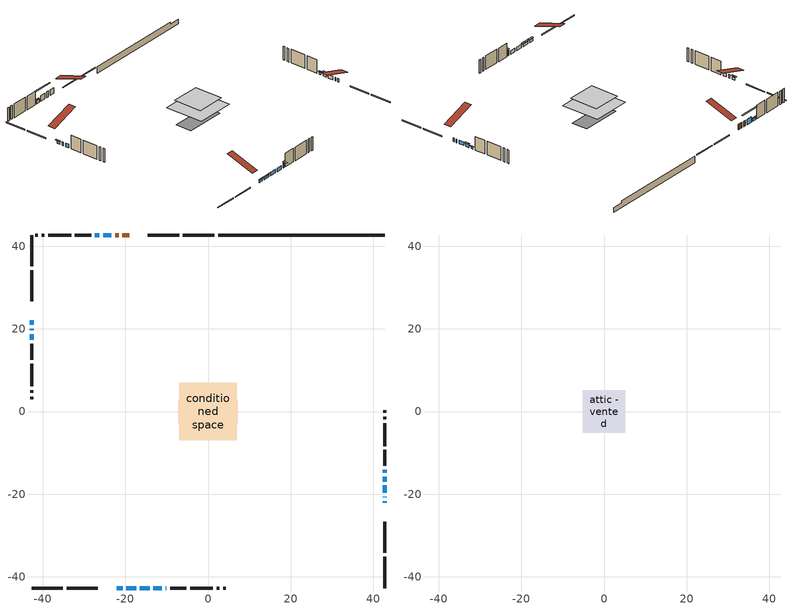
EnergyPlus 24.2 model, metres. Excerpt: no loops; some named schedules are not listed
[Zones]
conditioned space
 floor outside (Floor1 construction): -2.35,-2.35 -2.35,2.35 2.35,2.35 2.35,-2.35 z0.34
 floor adiabatic (AdiabaticFloorConstruction): -6.94,-6.94 -6.94,6.94 6.94,6.94 6.94,-6.94 z2.78
 floor foundation (Slab1 construction): -7.18,-2.88 -7.18,2.88 7.18,2.88 7.18,-2.88 z-1.95
 wall outside (RimJoist1 construction): 1.53,42.69 -6.05,42.69 / -42.69,-42.69 -35.11,-42.69 / -42.69,42.69 -42.69,35.11 / 42.69,-42.69 42.69,-35.11 z0.34:0.64
 wall outside (RimJoist2 construction): -6.98,42.69 -14.52,42.69 / -34.18,-42.69 -26.64,-42.69 / -42.69,34.18 -42.69,26.64 / 42.69,-34.18 42.69,-26.64 z0.34:0.64
 wall outside (AdiabaticWallConstruction 1): -19.04,42.69 -20.71,42.69 / -21.64,42.69 -22.46,42.69 z0.34:2.37
 wall outside (AdiabaticWallConstruction): 42.69,-22.12 42.69,-21.7 / 42.69,-20.78 42.69,-20.57 / -42.69,20.02 -42.69,19.62 / 42.69,-19.65 42.69,-17.86 / -16.45,-42.69 -14.12,-42.69 / -13.19,-42.69 -11.18,-42.69 / -42.69,18.69 -42.69,17.33 z0.34:1.56; -23.39,42.69 -25.37,42.69 z0.34:2.25; -26.3,42.69 -27.37,42.69 z0.34:1.46; -22.12,-42.69 -20.64,-42.69 / -19.72,-42.69 -17.38,-42.69 / -42.69,22.12 -42.69,20.95 z0.34:1.26; -10.25,-42.69 -10.1,-42.69 z0.34:2.35; 42.69,-16.94 42.69,-15.74 z0.34:1.51; 42.69,-14.81 42.69,-14.1 z0.34:1.05
 wall outside (Wall1 construction): -28.3,42.69 -32.18,42.69 / -9.17,-42.69 -5.28,-42.69 / -42.69,16.4 -42.69,12.51 / 42.69,-13.17 42.69,-9.29 z0.34:5.22
 wall outside (Wall2 construction): -33.11,42.69 -38.62,42.69 / -4.35,-42.69 1.15,-42.69 / -42.69,11.58 -42.69,6.08 / 42.69,-8.36 42.69,-2.85 z0.34:5.22
 wall outside (Wall3 construction): -39.55,42.69 -40.21,42.69 / 2.08,-42.69 2.75,-42.69 / -42.69,5.15 -42.69,4.49 / 42.69,-1.92 42.69,-1.26 z0.34:5.22
 wall outside (Wall4 construction): -41.14,42.69 -41.76,42.69 / 3.68,-42.69 4.3,-42.69 / -42.69,3.56 -42.69,2.94 / 42.69,-0.33 42.69,0.29 z0.34:5.22
 wall foundation (FoundationWall1 construction): 2.46,42.69,-1.95 2.46,42.69,0.34 38.67,42.69,0.34 38.67,42.69,-0.26 42.69,42.69,-0.26 42.69,42.69,-1.95
 window (WindowConstruction): 42.69,-22.12 42.69,-21.7 z0.34:1.56
 window (WindowConstruction 8): -23.39,42.69 -25.37,42.69 z0.34:2.25
 window (WindowConstruction 9): -26.3,42.69 -27.37,42.69 z0.34:1.46
 window (WindowConstruction 10): -22.12,-42.69 -20.64,-42.69 z0.34:1.25
 window (WindowConstruction 11): -19.72,-42.69 -17.38,-42.69 z0.34:1.25
 window (WindowConstruction 12): -42.69,22.12 -42.69,20.95 z0.34:1.25
 window (WindowConstruction 13): 42.69,-20.77 42.69,-20.57 z0.34:1.56
 window (WindowConstruction 14): -42.69,20.02 -42.69,19.62 z0.34:1.56
 window (WindowConstruction 1): 42.69,-19.65 42.69,-17.86 z0.34:1.56
 window (WindowConstruction 2): -16.45,-42.69 -14.12,-42.69 z0.34:1.56
 window (WindowConstruction 3): -13.19,-42.69 -11.18,-42.69 z0.34:1.56
 window (WindowConstruction 4): -42.69,18.69 -42.69,17.33 z0.34:1.56
 window (WindowConstruction 5): -10.25,-42.69 -10.1,-42.69 z0.34:2.35
 window (WindowConstruction 6): 42.69,-16.94 42.69,-15.74 z0.34:1.51
 window (WindowConstruction 7): 42.69,-14.81 42.69,-14.1 z0.34:1.05
 door (Door): -19.05,42.69 -20.71,42.69 z0.34:2.37
 door (Door 1): -21.64,42.69 -22.46,42.69 z0.34:2.37
 ceiling adiabatic (AdiabaticFloorConstruction): 6.94,-6.94 6.94,6.94 -6.94,6.94 -6.94,-6.94 z2.78
attic - vented
 floor to conditioned space (Floor2 construction Reversed): -5.19,-5.19 -5.19,5.19 5.19,5.19 5.19,-5.19 z5.22
 roof outside (Roof1 construction): -18.12,42.69,5.22 -18.12,32.58,8.59 -15.45,32.58,8.59 -15.45,42.69,5.22; -23.05,-42.69,5.22 -23.05,-32.58,8.59 -25.71,-32.58,8.59 -25.71,-42.69,5.22; -42.69,23.05,5.22 -32.58,23.05,8.59 -32.58,25.71,8.59 -42.69,25.71,5.22; 42.69,-23.05,5.22 32.58,-23.05,8.59 32.58,-25.71,8.59 42.69,-25.71,5.22
shading: -28.01,42.69 -20.75,42.69 -20.75,43.1 -28.01,43.1 z4.88; -27.57,42.69 -26.1,42.69 -26.1,43.1 -27.57,43.1 z1.66; -20.35,-42.69 -22.42,-42.69 -22.42,-43.15 -20.35,-43.15 z1.55; -17.08,-42.69 -20.01,-42.69 -20.01,-43.15 -17.08,-43.15 z1.55; -42.69,20.65 -42.69,22.42 -43.15,22.42 -43.15,20.65 z1.55; -9.8,-42.69 -10.55,-42.69 -10.55,-44.21 -9.8,-44.21 z2.64; 42.69,-15.44 42.69,-17.23 43.15,-17.23 43.15,-15.44 z1.81; 42.69,-13.8 42.69,-15.11 43.15,-15.11 43.15,-13.8 z1.35
[Building]
Building 1: Terrain=Suburbs
[Site:Location]
Toronto City Centre_ON: Latitude {deg}=43.63; Longitude {deg}=-79.39; Time Zone {hr}=-5; Elevation {m}=77; Keep Site Location Information=Yes
[Site:GroundTemperature:Shallow]
5.01852, 3.26908, 3.12898, 3.95918, 7.29196, 10.6092, 13.4851, 15.3069, 15.4617, 13.9799, 11.1774, 7.9619
[Site:WaterMainsTemperature]
Calculation Method=Schedule; Temperature Schedule=mains temperature schedule
[Material] Roughness=Rough; Thermal Absorptance=0.9
Name | Thickness {m} | Conductivity {W/m-K} | Density {kg/m3} | Specific Heat {J/kg-K} | Solar Absorptance | Visible Absorptance
asphalt or fiberglass shingles | 0.00635 | 0.162714 | 1121.4 | 1465.45 | 0.4 | 0.4
ceiling loosefill ins | 0.169333 | 0.0480833 | 16.02 | 1046.75 | 0.7 | 0.7
ceiling stud and cavity | 0.1397 | 0.461255 | 65.682 | 1177.47 | 0.7 | 0.7
concrete 4.0 in. | 0.1016 | 1.803125 | 2242.8 | 837.4 | 0.7 | 0.7
concrete 8.0 in. | 0.2032 | 1.803125 | 2242.8 | 837.4 | 0.7 | 0.7
door material | 0.04445 | 0.053851 | 512.64 | 1214.23 | 0.7 | 0.7
door material 1 | 0.04445 | 0.188738 | 512.64 | 1214.23 | 0.7 | 0.7
exterior vertical ins | 0.00241454 | 0.029427 | 32.04 | 1214.23 | 0.7 | 0.7
floor covering | 0.0127 | 0.0433444 | 54.468 | 1339.84 | 0.6 | 0.6
floor rigid ins | 0.103632 | 0.029427 | 32.04 | 1214.23 | 0.7 | 0.7
floor rigid ins 1; wall rigid ins | 0.512978 | 0.029427 | 32.04 | 1214.23 | 0.7 | 0.7
floor stud and cavity | 0.1397 | 0.671232 | 92.3553 | 1139.71 | 0.7 | 0.7
floor stud and cavity 1 | 0.1397 | 1.75129 | 37.0049 | 1207.88 | 0.7 | 0.7
furniture material conditioned space 1 | 0.1524 | 0.115458 | 640.8 | 1214.23 | 0.6 | 0.6
gypsum board | 0.0127 | 0.160291 | 801 | 837.4 | 0.6 | 0.6
gypsum board 1 | 0.0127 | 0.160291 | 801 | 837.4 | 0.7 | 0.7
osb sheathing 0.5 in. | 0.0127 | 0.115458 | 512.64 | 1214.23 | 0.7 | 0.7
osb sheathing 0.75 in. | 0.01905 | 0.115458 | 512.64 | 1214.23 | 0.7 | 0.7
osb sheathing 2.0 in. | 0.0508 | 0.115458 | 512.64 | 1214.23 | 0.7 | 0.7
rim joist rigid ins | 0.051816 | 0.029427 | 32.04 | 1214.23 | 0.7 | 0.7
rim joist stud and cavity | 0.0508 | 0.0405436 | 125.044 | 1163.47 | 0.6 | 0.6
rim joist stud and cavity 1 | 0.0508 | 0.0346513 | 125.044 | 1163.47 | 0.6 | 0.6
wall stud and cavity | 0.1397 | 0.0817079 | 139.0536 | 1170.24 | 0.7 | 0.7
wall stud and cavity 1 | 0.1397 | 0.0812061 | 139.0536 | 1170.24 | 0.7 | 0.7
wall stud and cavity 2 | 0.1397 | 0.0749889 | 139.0536 | 1170.24 | 0.7 | 0.7
wall stud and cavity 3 | 0.1397 | 0.112846 | 139.0536 | 1170.24 | 0.7 | 0.7
wall stud and cavity 4 | 0.0889 | 0.380278 | 52.3479 | 1209.89 | 0.7 | 0.7
wall stud and cavity 5 | 0.0889 | 0.391764 | 83.0341 | 1211.67 | 0.7 | 0.7
wood siding | 0.0254 | 0.102417 | 544.68 | 1172.36 | 0.4 | 0.4
wood siding 1; wood siding 2; wood siding 3 | 0.0254 | 0.102417 | 544.68 | 1172.36 | 0.7 | 0.7
[WindowMaterial:SimpleGlazingSystem]
Name | U-Factor {W/m2-K} | Solar Heat Gain Coefficient
WindowMaterial | 2.76178 | 0.44
WindowMaterial 1 | 2.78563 | 0.68
WindowMaterial 10 | 2.78222 | 0.56
WindowMaterial 11 | 2.779381 | 0.54
WindowMaterial 12 | 2.72771 | 0.33
WindowMaterial 2 | 2.99287 | 0.57
WindowMaterial 3 | 2.77597 | 0.65
WindowMaterial 4 | 2.78165 | 0.67
WindowMaterial 5 | 6.34914 | 0.49
WindowMaterial 6 | 2.779381 | 0.66
WindowMaterial 7 | 2.98038 | 0.6
WindowMaterial 8 | 2.7913 | 0.7
WindowMaterial 9 | 2.78279 | 0.58
[Construction]
AdiabaticFloorConstruction: floor stud and cavity 1, floor rigid ins 1, osb sheathing 0.75 in., floor covering
AdiabaticWallConstruction: wood siding 2, wall rigid ins, wall stud and cavity 4, gypsum board
AdiabaticWallConstruction 1: wood siding 3, wall rigid ins, wall stud and cavity 4, gypsum board
Door: door material
Door 1: door material 1
Floor1 construction: floor stud and cavity, floor rigid ins, osb sheathing 0.75 in., floor covering
Floor2 construction Reversed: gypsum board, ceiling stud and cavity, ceiling loosefill ins
FoundationWall1 construction: concrete 8.0 in., gypsum board 1
furniture construction conditioned space 1: furniture material conditioned space 1
PartitionWallConstruction: gypsum board, wall stud and cavity 5, gypsum board
RimJoist1 construction: wood siding 1, rim joist rigid ins, osb sheathing 2.0 in., rim joist stud and cavity
RimJoist2 construction: wood siding 1, rim joist rigid ins, osb sheathing 2.0 in., rim joist stud and cavity 1
Roof1 construction: asphalt or fiberglass shingles
Slab1 construction: concrete 4.0 in.
Wall1 construction: wood siding, osb sheathing 0.5 in., wall stud and cavity, gypsum board
Wall2 construction: wood siding, osb sheathing 0.5 in., wall stud and cavity 1, gypsum board
Wall3 construction: wood siding, osb sheathing 0.5 in., wall stud and cavity 2, gypsum board
Wall4 construction: wood siding, osb sheathing 0.5 in., wall stud and cavity 3, gypsum board
WindowConstruction: WindowMaterial
WindowConstruction 1: WindowMaterial 1
WindowConstruction 10: WindowMaterial 10
WindowConstruction 11; WindowConstruction 12: WindowMaterial 11
WindowConstruction 13; WindowConstruction 14: WindowMaterial 12
WindowConstruction 2: WindowMaterial 2
WindowConstruction 3: WindowMaterial 3
WindowConstruction 4: WindowMaterial 4
WindowConstruction 5: WindowMaterial 5
WindowConstruction 6: WindowMaterial 6
WindowConstruction 7: WindowMaterial 7
WindowConstruction 8: WindowMaterial 8
WindowConstruction 9: WindowMaterial 9
[Zone] Multiplier=1; Part of Total Floor Area=Yes
Name | Volume {m3}
attic - vented | 58.8831
conditioned space | 665.6
[Space]
Name | Zone | Volume {m3}
attic - vented 1 | attic - vented | 58.8831
conditioned space 1 | conditioned space | 665.6
[ZoneInfiltration:EffectiveLeakageArea]
infil attic - vented 1: Zone or Space=attic - vented 1; Schedule=Always On Discrete; Effective Air Leakage Area {cm2}=4533.47; Stack Coefficient=0.000234267; Wind Coefficient=1.03413e-05
[ZoneMixing]
whole house fan mix: Zone or Space=attic - vented; Schedule=Always On Continuous; Design Flow Rate Calculation Method=Flow/Zone; Design Flow Rate {m3/s}=0; Source Zone or Space=conditioned space
[SurfaceProperty:ExposedFoundationPerimeter]
Slab1: Exposed Perimeter Calculation Method=TotalExposedPerimeter; Total Exposed Perimeter {m}=40.233
[InternalMass] Zone or ZoneList=conditioned space; Space or SpaceList=conditioned space 1
Name | Construction | Surface Area {m2}
furniture mass conditioned space 1 | furniture construction conditioned space 1 | 119.068
partition wall mass | PartitionWallConstruction | 297.669
[Lights]
interior lighting: Zone or ZoneList or Space or SpaceList=conditioned space 1; Schedule=interior lighting schedule; Design Level Calculation Method=LightingLevel; Lighting Level {W}=343.2; Return Air Fraction=0; Fraction Radiant=0.6; Fraction Visible=0.2; Fraction Replaceable=1
[People]
occupants: Zone or ZoneList or Space or SpaceList=conditioned space 1; Number of People Schedule=occupants schedule; Number of People Calculation Method=People; Number of People=3; Fraction Radiant=0.314171; Sensible Heat Fraction=0.56303; Activity Level Schedule=occupants activity schedule; Carbon Dioxide Generation Rate {m3/s-W}=0; Enable ASHRAE 55 Comfort Warnings=No; Mean Radiant Temperature Calculation Type=EnclosureAveraged
[ElectricEquipment] Zone or ZoneList or Space or SpaceList=conditioned space 1; Design Level Calculation Method=EquipmentLevel
Name | Schedule | Design Level {W} | Fraction Latent | Fraction Radiant | Fraction Lost
clothes dryer | clothes dryer schedule | 140.772 | 0.015 | 0.081 | 0.85
clothes washer | clothes washer schedule | 32.1985 | 0.03 | 0.162 | 0.7
cooking range | cooking range schedule | 215.147 | 0.08 | 0.432 | 0.2
dishwasher | dishwasher schedule | 66.8632 | 0.3 | 0.18 | 0.4
fridge | fridge schedule | 72.9452 | 0 | 0.6 | 0
mech vent bath fan 0 | mech vent bath fan 0 schedule | 50.2 | 0 | 0 | 1
mech vent bath fan 1 | mech vent bath fan 1 schedule | 50.2 | 0 | 0 | 1
mech vent bath fan 2 | mech vent bath fan 2 schedule | 50.2 | 0 | 0 | 1
mech vent house fan | mech vent house fan schedule | 0.95 | 0 | 0 | 1
mech vent house fan cfis | mech vent house fan cfis schedule | 0 | 0 | 0 | 0
mech vent range fan 0 | mech vent range fan 0 schedule | 57 | 0 | 0 | 1
misc plug loads | misc plug loads schedule | 494.7 | 0.045 | 0.513 | 0.1
whole house fan | Always On Discrete | 0 | 0 | 0 | 1
[OtherEquipment] Zone or ZoneList or Space or SpaceList=conditioned space 1; Design Level Calculation Method=EquipmentLevel
Name | Fuel Type | Schedule | Design Level {W} | Fraction Latent | Fraction Radiant | Fraction Lost
clothes dryer 1 | Electricity | clothes dryer schedule | 0 | 0.015 | 0.081 | 0.85
cooking range 1 | Electricity | cooking range schedule | 0 | 0.08 | 0.432 | 0.2
general water use latent | None | general water use schedule | 62.594 | 1 | 0 | 0
general water use sensible | None | general water use schedule | -61.6891 | 0 | 0.6 | 0
mech vent house fan latent load | None | Always On Discrete | 0 | 1 | 0 | 0
mech vent house fan sensible load | None | Always On Discrete | 0 | 0 | 0 | 0
water heater energy adjustment1 | NaturalGas | Always On Discrete | 0.01 | 0 | 0 | 1
[ZoneInfiltration:DesignFlowRate] Zone or ZoneList or Space or SpaceList=conditioned space 1; Schedule=Always On Discrete; Design Flow Rate Calculation Method=Flow/Zone; Design Flow Rate {m3/s}=0
infil flow; natural vent flow; whole house fan flow
[AvailabilityManager:Scheduled]
central ac and furnace airloop Availability Manager: Schedule=Always On Discrete
[Foundation:Kiva]
Foundation Kiva 1: Initial Indoor Air Temperature {C}=18; Wall Height Above Grade {m}=0.340004; Wall Depth Below Slab {m}=0.2032; Custom Block Material Name 1=exterior vertical ins; Custom Block Depth 1 {m}=2.28999; Custom Block X Position 1 {m}=0.2159; Custom Block Z Position 1 {m}=0
[Foundation:Kiva:Settings]
Soil Conductivity {W/m-K}=0.849921; Soil Density {kg/m3}=1842.3; Soil Specific Heat {J/kg-K}=418.7; Ground Solar Absorptivity=0.9; Ground Thermal Absorptivity=0.9; Ground Surface Roughness {m}=0.03; Far-Field Width {m}=40; Deep-Ground Boundary Condition=ZeroFlux; Deep-Ground Depth {m}=40; Minimum Cell Dimension {m}=0.2; Maximum Cell Growth Coefficient=3; Simulation Timestep=Timestep
[Exterior:Lights]
exterior lighting: Schedule=exterior lighting schedule; Design Level {W}=75.6
[EnergyManagementSystem:GlobalVariable]
central_ac_and_furnace_airloop_Fan_RTF
infil_program_Qfan
infil_program_Qinf
natural_vent_program_Qnv
natural_vent_program_Qwhf
[EnergyManagementSystem:Sensor]
Name | Output:Variable or Output:Meter Index Key | Output:Variable or Output:Meter
airflow_gain | infil flow | Infiltration Sensible Heat Gain Energy
airflow_gain_1 | natural vent flow | Infiltration Sensible Heat Gain Energy
airflow_gain_2 | whole house fan flow | Infiltration Sensible Heat Gain Energy
airflow_loss | infil flow | Infiltration Sensible Heat Loss Energy
airflow_loss_1 | natural vent flow | Infiltration Sensible Heat Loss Energy
airflow_loss_2 | whole house fan flow | Infiltration Sensible Heat Loss Energy
clg_load_cond |  | Cooling:EnergyTransfer:Zone:CONDITIONED SPACE
clg_sp_s; clg_sp_s_1 | cooling setpoint | Schedule Value
clothes_dryer_exhaust_0_sch_s | clothes dryer exhaust 0 schedule | Schedule Value
cool_season | cooling season schedule | Schedule Value
htg_load_cond |  | Heating:EnergyTransfer:Zone:CONDITIONED SPACE
htg_sp_s; htg_sp_s_1 | heating setpoint | Schedule Value
ig_ee_conv | clothes dryer | Electric Equipment Convective Heating Energy
ig_ee_conv_2 | cooking range | Electric Equipment Convective Heating Energy
ig_ee_conv_4 | fridge | Electric Equipment Convective Heating Energy
ig_ee_conv_5 | misc plug loads | Electric Equipment Convective Heating Energy
ig_ee_conv_6 | whole house fan | Electric Equipment Convective Heating Energy
ig_ee_rad | clothes dryer | Electric Equipment Radiant Heating Energy
ig_ee_rad_2 | cooking range | Electric Equipment Radiant Heating Energy
ig_ee_rad_4 | fridge | Electric Equipment Radiant Heating Energy
ig_ee_rad_5 | misc plug loads | Electric Equipment Radiant Heating Energy
ig_ee_rad_6 | whole house fan | Electric Equipment Radiant Heating Energy
ig_lgt_conv | interior lighting | Lights Convective Heating Energy
ig_lgt_rad | interior lighting | Lights Radiant Heating Energy
ig_lgt_vis | interior lighting | Lights Visible Radiation Heating Energy
ig_oe_conv | clothes dryer 1 | Other Equipment Convective Heating Energy
ig_oe_conv_1 | cooking range 1 | Other Equipment Convective Heating Energy
ig_oe_conv_2 | general water use latent | Other Equipment Convective Heating Energy
ig_oe_conv_3 | general water use sensible | Other Equipment Convective Heating Energy
ig_oe_conv_4 | water heater energy adjustment1 | Other Equipment Convective Heating Energy
ig_oe_rad | clothes dryer 1 | Other Equipment Radiant Heating Energy
ig_oe_rad_1 | cooking range 1 | Other Equipment Radiant Heating Energy
ig_oe_rad_2 | general water use latent | Other Equipment Radiant Heating Energy
ig_oe_rad_3 | general water use sensible | Other Equipment Radiant Heating Energy
ig_oe_rad_4 | water heater energy adjustment1 | Other Equipment Radiant Heating Energy
ig_ppl_conv | occupants | People Convective Heating Energy
ig_ppl_rad | occupants | People Radiant Heating Energy
im_conv | furniture mass conditioned space 1 | Surface Inside Face Convection Heat Gain Energy
im_conv_1 | partition wall mass | Surface Inside Face Convection Heat Gain Energy
im_ig | furniture mass conditioned space 1 | Surface Inside Face Internal Gains Radiation Heat Gain Energy
im_ig_1 | partition wall mass | Surface Inside Face Internal Gains Radiation Heat Gain Energy
im_lgt | furniture mass conditioned space 1 | Surface Inside Face Lights Radiation Heat Gain Energy
im_lgt_1 | partition wall mass | Surface Inside Face Lights Radiation Heat Gain Energy
im_sol | furniture mass conditioned space 1 | Surface Inside Face Solar Radiation Heat Gain Energy
im_sol_1 | partition wall mass | Surface Inside Face Solar Radiation Heat Gain Energy
im_surf | furniture mass conditioned space 1 | Surface Inside Face Net Surface Thermal Radiation Heat Gain Energy
im_surf_1 | partition wall mass | Surface Inside Face Net Surface Thermal Radiation Heat Gain Energy
mech_vent_bath_fan_0_sch_s | mech vent bath fan 0 schedule | Schedule Value
mech_vent_bath_fan_1_sch_s | mech vent bath fan 1 schedule | Schedule Value
mech_vent_bath_fan_2_sch_s | mech vent bath fan 2 schedule | Schedule Value
mech_vent_range_fan_0_sch_s | mech vent range fan 0 schedule | Schedule Value
mv_conv | mech vent bath fan 0 | Electric Equipment Convective Heating Energy
mv_conv_1 | mech vent bath fan 1 | Electric Equipment Convective Heating Energy
mv_conv_2 | mech vent bath fan 2 | Electric Equipment Convective Heating Energy
mv_conv_3 | mech vent house fan | Electric Equipment Convective Heating Energy
mv_conv_4 | mech vent house fan cfis | Electric Equipment Convective Heating Energy
mv_conv_5 | mech vent range fan 0 | Electric Equipment Convective Heating Energy
mv_conv_6 | mech vent house fan latent load | Other Equipment Convective Heating Energy
mv_conv_7 | mech vent house fan sensible load | Other Equipment Convective Heating Energy
mv_rad | mech vent bath fan 0 | Electric Equipment Radiant Heating Energy
mv_rad_1 | mech vent bath fan 1 | Electric Equipment Radiant Heating Energy
mv_rad_2 | mech vent bath fan 2 | Electric Equipment Radiant Heating Energy
mv_rad_3 | mech vent house fan | Electric Equipment Radiant Heating Energy
mv_rad_4 | mech vent house fan cfis | Electric Equipment Radiant Heating Energy
mv_rad_5 | mech vent range fan 0 | Electric Equipment Radiant Heating Energy
mv_rad_6 | mech vent house fan latent load | Other Equipment Radiant Heating Energy
mv_rad_7 | mech vent house fan sensible load | Other Equipment Radiant Heating Energy
natural_vent_s | natural vent schedule | Schedule Value
out_pb_s |  | Site Outdoor Air Barometric Pressure
out_wt_s |  | Site Outdoor Air Humidity Ratio
site_vw_s |  | Site Wind Speed
ss_back_out | Window1 | Surface Window Shortwave from Zone Back Out Window Heat Transfer Rate
ss_back_out_1 | Window10 | Surface Window Shortwave from Zone Back Out Window Heat Transfer Rate
ss_back_out_10 | Window4 | Surface Window Shortwave from Zone Back Out Window Heat Transfer Rate
ss_back_out_11 | Window6 | Surface Window Shortwave from Zone Back Out Window Heat Transfer Rate
ss_back_out_12 | Window7 | Surface Window Shortwave from Zone Back Out Window Heat Transfer Rate
ss_back_out_13 | Window8 | Surface Window Shortwave from Zone Back Out Window Heat Transfer Rate
ss_back_out_14 | Window9 | Surface Window Shortwave from Zone Back Out Window Heat Transfer Rate
ss_back_out_2 | Window11 | Surface Window Shortwave from Zone Back Out Window Heat Transfer Rate
ss_back_out_3 | Window12 | Surface Window Shortwave from Zone Back Out Window Heat Transfer Rate
ss_back_out_4 | Window13 | Surface Window Shortwave from Zone Back Out Window Heat Transfer Rate
ss_back_out_5 | Window15 | Surface Window Shortwave from Zone Back Out Window Heat Transfer Rate
ss_back_out_6 | Window16 | Surface Window Shortwave from Zone Back Out Window Heat Transfer Rate
ss_back_out_7 | Window17 | Surface Window Shortwave from Zone Back Out Window Heat Transfer Rate
ss_back_out_8 | Window2 | Surface Window Shortwave from Zone Back Out Window Heat Transfer Rate
ss_back_out_9 | Window3 | Surface Window Shortwave from Zone Back Out Window Heat Transfer Rate
ss_conv | Door1 | Surface Inside Face Convection Heat Gain Energy
ss_conv_1 | Door3 | Surface Inside Face Convection Heat Gain Energy
ss_conv_10 | Window2 | Surface Inside Face Convection Heat Gain Energy
ss_conv_11 | Window3 | Surface Inside Face Convection Heat Gain Energy
ss_conv_12 | Window4 | Surface Inside Face Convection Heat Gain Energy
ss_conv_13 | Window6 | Surface Inside Face Convection Heat Gain Energy
ss_conv_14 | Window7 | Surface Inside Face Convection Heat Gain Energy
ss_conv_15 | Window8 | Surface Inside Face Convection Heat Gain Energy
ss_conv_16 | Window9 | Surface Inside Face Convection Heat Gain Energy
ss_conv_2 | Window1 | Surface Inside Face Convection Heat Gain Energy
ss_conv_3 | Window10 | Surface Inside Face Convection Heat Gain Energy
ss_conv_4 | Window11 | Surface Inside Face Convection Heat Gain Energy
ss_conv_5 | Window12 | Surface Inside Face Convection Heat Gain Energy
ss_conv_6 | Window13 | Surface Inside Face Convection Heat Gain Energy
ss_conv_7 | Window15 | Surface Inside Face Convection Heat Gain Energy
ss_conv_8 | Window16 | Surface Inside Face Convection Heat Gain Energy
ss_conv_9 | Window17 | Surface Inside Face Convection Heat Gain Energy
ss_ig | Door1 | Surface Inside Face Internal Gains Radiation Heat Gain Energy
ss_ig_1 | Door3 | Surface Inside Face Internal Gains Radiation Heat Gain Energy
ss_ig_10 | Window2 | Surface Inside Face Internal Gains Radiation Heat Gain Energy
ss_ig_11 | Window3 | Surface Inside Face Internal Gains Radiation Heat Gain Energy
ss_ig_12 | Window4 | Surface Inside Face Internal Gains Radiation Heat Gain Energy
ss_ig_13 | Window6 | Surface Inside Face Internal Gains Radiation Heat Gain Energy
ss_ig_14 | Window7 | Surface Inside Face Internal Gains Radiation Heat Gain Energy
ss_ig_15 | Window8 | Surface Inside Face Internal Gains Radiation Heat Gain Energy
ss_ig_16 | Window9 | Surface Inside Face Internal Gains Radiation Heat Gain Energy
ss_ig_2 | Window1 | Surface Inside Face Internal Gains Radiation Heat Gain Energy
ss_ig_3 | Window10 | Surface Inside Face Internal Gains Radiation Heat Gain Energy
ss_ig_4 | Window11 | Surface Inside Face Internal Gains Radiation Heat Gain Energy
ss_ig_5 | Window12 | Surface Inside Face Internal Gains Radiation Heat Gain Energy
ss_ig_6 | Window13 | Surface Inside Face Internal Gains Radiation Heat Gain Energy
ss_ig_7 | Window15 | Surface Inside Face Internal Gains Radiation Heat Gain Energy
ss_ig_8 | Window16 | Surface Inside Face Internal Gains Radiation Heat Gain Energy
ss_ig_9 | Window17 | Surface Inside Face Internal Gains Radiation Heat Gain Energy
ss_lgt | Door1 | Surface Inside Face Lights Radiation Heat Gain Energy
ss_lgt_1 | Door3 | Surface Inside Face Lights Radiation Heat Gain Energy
ss_sol | Door1 | Surface Inside Face Solar Radiation Heat Gain Energy
ss_sol_1 | Door3 | Surface Inside Face Solar Radiation Heat Gain Energy
ss_surf | Door1 | Surface Inside Face Net Surface Thermal Radiation Heat Gain Energy
ss_surf_1 | Door3 | Surface Inside Face Net Surface Thermal Radiation Heat Gain Energy
ss_surf_10 | Window2 | Surface Inside Face Net Surface Thermal Radiation Heat Gain Energy
